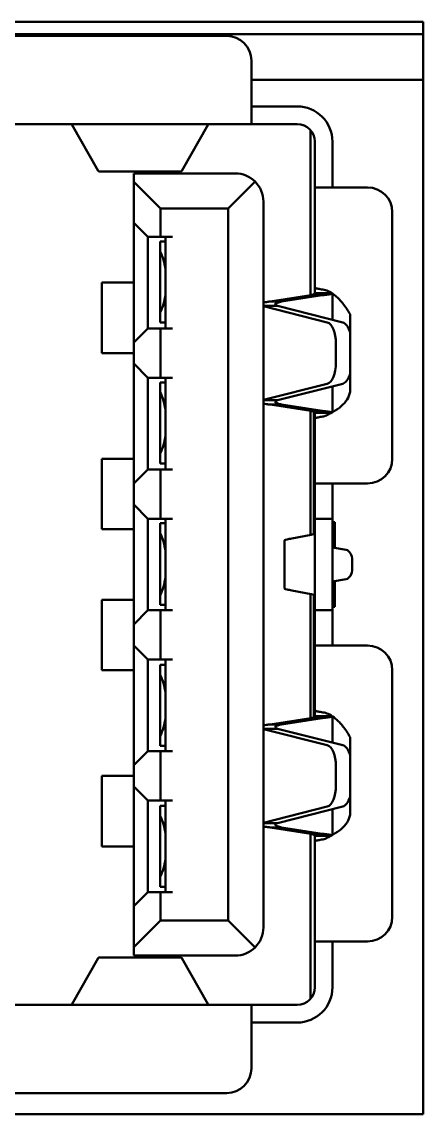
# Model space of a CAD drawing. Header units: millimetres. Extents: x 3412 to 5643, y 891 to 1933.
# Drawn here: x 3697.84 to 3703.54, y 1516.77 to 1532.27 of the extents above; entities that cross this region are included whole.
import ezdxf

# ---------------------------------------------------------------- set-up
doc = ezdxf.new("R2010")
doc.units = ezdxf.units.MM
doc.header["$LTSCALE"] = 1.8
doc.layers.add('외형선(ISO)', color=7, linetype='Continuous', lineweight=50)

msp = doc.modelspace()

# ---------------------------------------------------------------- linework, layer by layer
at = {"layer": '외형선(ISO)'}
for p, q in [((3686.937, 1532.27), (3703.537, 1532.27)), ((3703.537, 1532.27), (3703.537, 1516.77)), ((3689.629, 1532.07), (3700.749, 1532.07)), ((3703.537, 1532.095), (3696.018, 1532.095)), ((3701.099, 1531.72), (3701.099, 1531.32)), ((3701.099, 1531.445), (3703.537, 1531.445)), ((3701.099, 1531.32), (3701.099, 1530.82)), ((3701.099, 1531.07), (3701.749, 1531.07)), ((3696.569, 1530.82), (3701.099, 1530.82)), ((3698.926, 1530.156), (3698.55, 1530.812)), ((3700.488, 1530.812), (3700.111, 1530.156)), ((3701.099, 1530.82), (3701.749, 1530.82)), ((3701.939, 1530.732), (3701.939, 1528.389)), ((3701.999, 1530.57), (3701.999, 1529.92)), ((3702.249, 1530.57), (3702.249, 1529.92)), ((3698.934, 1530.147), (3700.103, 1530.147)), ((3699.429, 1530.12), (3699.429, 1530)), ((3700.869, 1530.12), (3699.429, 1530.12)), ((3699.429, 1530), (3699.429, 1529.42)), ((3699.809, 1529.62), (3699.429, 1530)), ((3700.769, 1529.62), (3701.152, 1530.003)), ((3701.999, 1528.502), (3701.999, 1529.92)), ((3702.499, 1529.92), (3701.999, 1529.92)), ((3702.749, 1529.92), (3702.499, 1529.92)), ((3701.269, 1519.42), (3701.269, 1529.72)), ((3699.809, 1529.62), (3700.769, 1529.62)), ((3699.809, 1529.22), (3699.809, 1529.62)), ((3700.769, 1529.62), (3700.769, 1519.52)), ((3703.099, 1526.07), (3703.099, 1529.57)), ((3699.429, 1529.42), (3699.429, 1527.72)), ((3699.429, 1529.42), (3699.629, 1529.22)), ((3699.629, 1527.92), (3699.629, 1529.22)), ((3699.629, 1529.22), (3699.809, 1529.22)), ((3699.804, 1529.154), (3699.879, 1529.154)), ((3699.804, 1529.012), (3699.804, 1529.154)), ((3699.809, 1529.22), (3699.979, 1529.22)), ((3699.879, 1527.92), (3699.879, 1529.22)), ((3699.804, 1529.012), (3699.804, 1528.146)), ((3699.12, 1528.57), (3698.977, 1528.57)), ((3698.977, 1528.57), (3698.977, 1527.57)), ((3699.12, 1528.57), (3699.429, 1528.57)), ((3701.999, 1528.502), (3701.999, 1528.419)), ((3701.945, 1528.39), (3701.367, 1528.301)), ((3701.367, 1528.301), (3701.447, 1528.301)), ((3701.447, 1528.301), (3701.528, 1528.301)), ((3701.528, 1528.301), (3702.106, 1528.39)), ((3702.025, 1528.39), (3701.945, 1528.39)), ((3701.999, 1528.419), (3702.124, 1528.419)), ((3702.106, 1528.39), (3702.025, 1528.39)), ((3702.124, 1528.419), (3702.244, 1528.419)), ((3702.249, 1528.416), (3702.249, 1528.042)), ((3699.804, 1528.004), (3699.804, 1528.146)), ((3701.357, 1528.24), (3701.269, 1528.24)), ((3701.269, 1528.235), (3702.176, 1528.005)), ((3701.468, 1528.24), (3701.357, 1528.24)), ((3702.397, 1528.005), (3701.468, 1528.24)), ((3699.879, 1528.004), (3699.804, 1528.004)), ((3702.499, 1528.121), (3702.499, 1527.019)), ((3699.629, 1527.92), (3699.429, 1527.72)), ((3699.809, 1527.92), (3699.629, 1527.92)), ((3699.809, 1527.92), (3699.979, 1527.92)), ((3699.809, 1527.22), (3699.809, 1527.92)), ((3699.429, 1527.72), (3699.429, 1527.42)), ((3702.3, 1527.433), (3702.3, 1527.707)), ((3698.977, 1527.57), (3699.12, 1527.57)), ((3699.12, 1527.57), (3699.429, 1527.57)), ((3699.429, 1527.42), (3699.429, 1525.72)), ((3699.429, 1527.42), (3699.629, 1527.22)), ((3699.629, 1525.92), (3699.629, 1527.22)), ((3699.629, 1527.22), (3699.809, 1527.22)), ((3699.809, 1527.22), (3699.979, 1527.22)), ((3699.879, 1525.92), (3699.879, 1527.22)), ((3699.804, 1527.012), (3699.804, 1527.154)), ((3699.804, 1527.154), (3699.879, 1527.154)), ((3702.176, 1527.135), (3701.269, 1526.905)), ((3701.468, 1526.9), (3702.397, 1527.135)), ((3702.249, 1527.097), (3702.249, 1526.73)), ((3699.804, 1527.012), (3699.804, 1526.146)), ((3701.269, 1526.9), (3701.357, 1526.9)), ((3701.357, 1526.9), (3701.468, 1526.9)), ((3701.447, 1526.839), (3701.367, 1526.839)), ((3701.367, 1526.839), (3701.945, 1526.749)), ((3701.528, 1526.839), (3701.447, 1526.839)), ((3702.106, 1526.749), (3701.528, 1526.839)), ((3701.939, 1526.75), (3701.939, 1524.988)), ((3701.945, 1526.749), (3702.025, 1526.749)), ((3701.985, 1526.735), (3701.985, 1525.003)), ((3701.999, 1526.721), (3701.999, 1526.638)), ((3702.124, 1526.721), (3701.999, 1526.721)), ((3701.999, 1525.72), (3701.999, 1526.638)), ((3702.025, 1526.749), (3702.106, 1526.749)), ((3702.231, 1526.721), (3702.124, 1526.721)), ((3699.804, 1526.004), (3699.804, 1526.146)), ((3699.12, 1526.07), (3698.977, 1526.07)), ((3698.977, 1526.07), (3698.977, 1525.07)), ((3699.429, 1526.07), (3699.12, 1526.07)), ((3699.879, 1526.004), (3699.804, 1526.004)), ((3699.629, 1525.92), (3699.429, 1525.72)), ((3699.809, 1525.92), (3699.629, 1525.92)), ((3699.809, 1525.92), (3699.979, 1525.92)), ((3699.809, 1525.22), (3699.809, 1525.92)), ((3699.429, 1525.72), (3699.429, 1525.42)), ((3701.999, 1525.72), (3701.999, 1525.57)), ((3701.999, 1525.72), (3702.499, 1525.72)), ((3702.249, 1525.57), (3702.249, 1525.72)), ((3702.749, 1525.72), (3702.499, 1525.72)), ((3701.999, 1525.57), (3701.999, 1525.37)), ((3702.249, 1525.37), (3702.249, 1525.57)), ((3699.429, 1525.42), (3699.429, 1523.72)), ((3699.429, 1525.42), (3699.629, 1525.22)), ((3701.999, 1525.37), (3701.999, 1525.22)), ((3702.249, 1525.22), (3702.249, 1525.37)), ((3699.629, 1523.92), (3699.629, 1525.22)), ((3699.629, 1525.22), (3699.809, 1525.22)), ((3699.809, 1525.22), (3699.979, 1525.22)), ((3699.879, 1523.92), (3699.879, 1525.22)), ((3701.999, 1525.22), (3701.999, 1523.92)), ((3702.249, 1525.22), (3701.999, 1525.22)), ((3702.249, 1523.92), (3702.249, 1525.22)), ((3698.977, 1525.07), (3699.12, 1525.07)), ((3699.12, 1525.07), (3699.429, 1525.07)), ((3699.804, 1525.154), (3699.879, 1525.154)), ((3699.804, 1525.012), (3699.804, 1525.154)), ((3701.999, 1525.17), (3701.985, 1525.17)), ((3702.285, 1525.17), (3702.249, 1525.17)), ((3702.285, 1525.17), (3702.285, 1524.806)), ((3699.804, 1525.012), (3699.804, 1524.137)), ((3701.569, 1524.909), (3701.569, 1524.23)), ((3701.675, 1524.938), (3701.946, 1524.989)), ((3702.249, 1524.812), (3702.444, 1524.777)), ((3702.529, 1524.511), (3702.529, 1524.628)), ((3702.444, 1524.362), (3702.249, 1524.327)), ((3702.285, 1524.334), (3702.285, 1523.97)), ((3699.804, 1523.995), (3699.804, 1524.137)), ((3701.946, 1524.151), (3701.675, 1524.202)), ((3701.939, 1524.152), (3701.939, 1522.389)), ((3701.985, 1524.137), (3701.985, 1522.405)), ((3699.12, 1524.07), (3698.977, 1524.07)), ((3698.977, 1524.07), (3698.977, 1523.07)), ((3699.12, 1524.07), (3699.429, 1524.07)), ((3699.879, 1523.995), (3699.804, 1523.995)), ((3701.985, 1523.97), (3701.999, 1523.97)), ((3702.249, 1523.97), (3702.285, 1523.97)), ((3699.629, 1523.92), (3699.429, 1523.72)), ((3699.809, 1523.92), (3699.629, 1523.92)), ((3699.809, 1523.92), (3699.979, 1523.92)), ((3699.809, 1523.22), (3699.809, 1523.92)), ((3701.999, 1523.92), (3701.999, 1523.77)), ((3702.249, 1523.92), (3701.999, 1523.92)), ((3702.249, 1523.77), (3702.249, 1523.92)), ((3699.429, 1523.72), (3699.429, 1523.42)), ((3701.999, 1523.77), (3701.999, 1523.57)), ((3702.249, 1523.57), (3702.249, 1523.77)), ((3701.999, 1523.57), (3701.999, 1523.42)), ((3702.249, 1523.42), (3702.249, 1523.57)), ((3699.429, 1523.42), (3699.429, 1521.72)), ((3699.429, 1523.42), (3699.629, 1523.22)), ((3701.999, 1522.502), (3701.999, 1523.42)), ((3702.499, 1523.42), (3701.999, 1523.42)), ((3702.749, 1523.42), (3702.499, 1523.42)), ((3699.629, 1521.92), (3699.629, 1523.22)), ((3699.629, 1523.22), (3699.809, 1523.22)), ((3699.809, 1523.22), (3699.979, 1523.22)), ((3699.879, 1521.92), (3699.879, 1523.22)), ((3698.977, 1523.07), (3699.12, 1523.07)), ((3699.429, 1523.07), (3699.12, 1523.07)), ((3699.804, 1523.145), (3699.879, 1523.145)), ((3699.804, 1523.003), (3699.804, 1523.145)), ((3703.099, 1519.57), (3703.099, 1523.07)), ((3699.804, 1523.003), (3699.804, 1522.137)), ((3701.999, 1522.502), (3701.999, 1522.419)), ((3701.999, 1522.419), (3702.124, 1522.419)), ((3702.124, 1522.419), (3702.244, 1522.419)), ((3702.249, 1522.416), (3702.249, 1522.042)), ((3701.945, 1522.39), (3701.367, 1522.301)), ((3701.367, 1522.301), (3701.447, 1522.301)), ((3701.447, 1522.301), (3701.528, 1522.301)), ((3701.528, 1522.301), (3702.106, 1522.39)), ((3702.025, 1522.39), (3701.945, 1522.39)), ((3702.106, 1522.39), (3702.025, 1522.39)), ((3699.804, 1521.995), (3699.804, 1522.137)), ((3701.357, 1522.24), (3701.269, 1522.24)), ((3701.269, 1522.235), (3702.176, 1522.005)), ((3701.468, 1522.24), (3701.357, 1522.24)), ((3702.397, 1522.005), (3701.468, 1522.24)), ((3702.499, 1522.121), (3702.499, 1521.019)), ((3699.879, 1521.995), (3699.804, 1521.995)), ((3699.629, 1521.92), (3699.429, 1521.72)), ((3699.809, 1521.92), (3699.629, 1521.92)), ((3699.809, 1521.92), (3699.979, 1521.92)), ((3699.809, 1521.22), (3699.809, 1521.92)), ((3699.429, 1521.72), (3699.429, 1521.42)), ((3702.3, 1521.433), (3702.3, 1521.707)), ((3699.12, 1521.57), (3698.977, 1521.57)), ((3698.977, 1521.57), (3698.977, 1520.57)), ((3699.429, 1521.57), (3699.12, 1521.57)), ((3699.429, 1521.42), (3699.629, 1521.22)), ((3699.429, 1521.42), (3699.429, 1519.72)), ((3699.629, 1519.92), (3699.629, 1521.22)), ((3699.629, 1521.22), (3699.809, 1521.22)), ((3699.809, 1521.22), (3699.979, 1521.22)), ((3699.879, 1519.92), (3699.879, 1521.22)), ((3699.804, 1521.003), (3699.804, 1521.145)), ((3699.804, 1521.145), (3699.879, 1521.145)), ((3702.176, 1521.135), (3701.269, 1520.905)), ((3701.468, 1520.9), (3702.397, 1521.135)), ((3702.249, 1521.097), (3702.249, 1520.73)), ((3699.804, 1521.003), (3699.804, 1520.137)), ((3701.269, 1520.9), (3701.357, 1520.9)), ((3701.357, 1520.9), (3701.468, 1520.9)), ((3701.447, 1520.839), (3701.367, 1520.839)), ((3701.367, 1520.839), (3701.945, 1520.749)), ((3701.528, 1520.839), (3701.447, 1520.839)), ((3702.106, 1520.749), (3701.528, 1520.839)), ((3701.939, 1520.75), (3701.939, 1518.407)), ((3701.945, 1520.749), (3702.025, 1520.749)), ((3701.999, 1520.721), (3701.999, 1520.638)), ((3702.124, 1520.721), (3701.999, 1520.721)), ((3702.025, 1520.749), (3702.106, 1520.749)), ((3702.231, 1520.721), (3702.124, 1520.721)), ((3698.977, 1520.57), (3699.12, 1520.57)), ((3699.429, 1520.57), (3699.12, 1520.57)), ((3701.999, 1519.22), (3701.999, 1520.638)), ((3699.804, 1519.995), (3699.804, 1520.137)), ((3699.879, 1519.995), (3699.804, 1519.995)), ((3699.629, 1519.92), (3699.429, 1519.72)), ((3699.809, 1519.92), (3699.629, 1519.92)), ((3699.809, 1519.92), (3699.979, 1519.92)), ((3699.809, 1519.52), (3699.809, 1519.92)), ((3699.429, 1519.72), (3699.429, 1519.14)), ((3699.429, 1519.14), (3699.809, 1519.52)), ((3700.769, 1519.52), (3699.809, 1519.52)), ((3701.152, 1519.137), (3700.769, 1519.52)), ((3701.999, 1519.22), (3701.999, 1518.57)), ((3701.999, 1519.22), (3702.499, 1519.22)), ((3702.249, 1519.22), (3702.249, 1518.57)), ((3702.499, 1519.22), (3702.749, 1519.22)), ((3699.429, 1519.14), (3699.429, 1519.02)), ((3699.429, 1519.02), (3700.869, 1519.02)), ((3698.55, 1518.328), (3698.926, 1518.984)), ((3700.103, 1518.993), (3698.934, 1518.993)), ((3700.111, 1518.984), (3700.488, 1518.328)), ((3701.099, 1518.32), (3696.569, 1518.32)), ((3701.749, 1518.32), (3701.099, 1518.32)), ((3701.099, 1518.32), (3701.099, 1517.82)), ((3701.749, 1518.07), (3701.099, 1518.07)), ((3701.099, 1517.82), (3701.099, 1517.42)), ((3700.749, 1517.07), (3689.629, 1517.07)), ((3703.537, 1516.77), (3686.937, 1516.77))]:
    msp.add_line(p, q, dxfattribs=at)
for centre, radius, start, end in [((3700.749, 1531.72), 0.35, 0, 90), ((3701.749, 1530.57), 0.5, 0, 90), ((3701.749, 1530.57), 0.25, 0, 90), ((3700.869, 1529.72), 0.4, 45, 90), ((3700.869, 1529.72), 0.4, 0, 45), ((3702.749, 1529.57), 0.35, 0, 90), ((3702.749, 1526.07), 0.35, 270, 0), ((3702.749, 1523.07), 0.35, 0, 90), ((3702.749, 1519.57), 0.35, 270, 0), ((3700.869, 1519.42), 0.4, 315, 0), ((3700.869, 1519.42), 0.4, 270, 315), ((3701.749, 1518.57), 0.5, 270, 0), ((3701.749, 1518.57), 0.25, 270, 0), ((3700.749, 1517.42), 0.35, 270, 0)]:
    msp.add_arc(centre, radius, start, end, dxfattribs=at)
for centre, major_axis, ratio, start_param, end_param in [((3698.544, 1530.312), (-0.006, 0.508), 0.123135, 6.108552, 6.281746), ((3700.494, 1530.312), (0.005, 0.508), 0.123273, 0.001243, 0.174436), ((3699.618, 1528.654), (0, -0.5), 0.533333, 1.774023, 2.368755), ((3699.618, 1528.504), (0, -0.5), 0.533333, 0.772838, 1.36757), ((3702.159, 1527.707), (0, 0.3), 0.469472, 4.712389, 6.164904), ((3702.38, 1527.707), (0, 0.3), 0.469472, 5.283255, 6.164904), ((3702.159, 1527.433), (0, -0.3), 0.469472, 0.118281, 1.570796), ((3702.38, 1527.433), (0, -0.3), 0.469472, 0.118281, 0.99993), ((3699.618, 1526.654), (0, -0.5), 0.533333, 1.774023, 2.368755), ((3699.618, 1526.504), (0, -0.5), 0.533333, 0.772838, 1.36757), ((3699.618, 1524.654), (0, -0.5), 0.533333, 1.774023, 2.368755), ((3702.433, 1524.628), (0, 0.15), 0.642788, 4.712389, 6.168348), ((3702.433, 1524.511), (0, -0.15), 0.642788, 0.114838, 1.570797), ((3699.618, 1524.495), (0, -0.5), 0.533333, 0.772838, 1.36757), ((3699.618, 1522.645), (0, -0.5), 0.533333, 1.774023, 2.368755), ((3699.618, 1522.495), (0, -0.5), 0.533333, 0.772838, 1.36757), ((3702.159, 1521.707), (0, 0.3), 0.469472, 4.712389, 6.164904), ((3702.38, 1521.707), (0, 0.3), 0.469472, 5.283255, 6.164904), ((3702.159, 1521.433), (0, -0.3), 0.469472, 0.118281, 1.570796), ((3702.38, 1521.433), (0, -0.3), 0.469472, 0.118281, 0.99993), ((3699.618, 1520.645), (0, -0.5), 0.533333, 1.774023, 2.368755), ((3699.618, 1520.495), (0, -0.5), 0.533333, 0.772838, 1.36757), ((3698.544, 1518.828), (-0.006, -0.508), 0.123135, 0.00144, 0.174633), ((3700.494, 1518.828), (0.005, -0.508), 0.123273, 6.108749, 6.281942)]:
    msp.add_ellipse(centre, major_axis=major_axis, ratio=ratio, start_param=start_param, end_param=end_param, dxfattribs=at)
for points in [[(3698.934, 1530.147), (3698.932, 1530.147), (3698.929, 1530.15), (3698.926, 1530.156)], [(3700.111, 1530.156), (3700.109, 1530.15), (3700.106, 1530.147), (3700.103, 1530.147)], [(3698.926, 1518.984), (3698.929, 1518.99), (3698.932, 1518.993), (3698.934, 1518.993)], [(3700.103, 1518.993), (3700.106, 1518.993), (3700.109, 1518.99), (3700.111, 1518.984)]]:
    msp.add_open_spline(points, degree=3, dxfattribs=at)
for points, knots in [([(3702.132, 1528.469), (3702.104, 1528.472), (3702.079, 1528.476), (3702.06, 1528.48), (3702.04, 1528.483), (3702.024, 1528.487), (3702.014, 1528.491), (3702.004, 1528.494), (3701.999, 1528.498), (3701.999, 1528.502)], [0, 0, 0, 0, 0.333333, 0.333333, 0.333333, 0.666667, 0.666667, 0.666667, 1, 1, 1, 1]), ([(3702.499, 1528.121), (3702.469, 1528.174), (3702.436, 1528.225), (3702.367, 1528.313), (3702.331, 1528.35), (3702.266, 1528.404), (3702.238, 1528.424), (3702.183, 1528.454), (3702.156, 1528.463), (3702.132, 1528.469)], [-0.05580693, -0.05580693, -0.05580693, -0.05580693, -0.03771766, -0.03771766, -0.02220883, -0.02220883, -0.01086022, -0.01086022, -0.000001, -0.000001, -0.000001, -0.000001]), ([(3701.367, 1528.301), (3701.348, 1528.299), (3701.33, 1528.296), (3701.297, 1528.292), (3701.282, 1528.29), (3701.269, 1528.288)], [-0.06848724, -0.06848724, -0.06848724, -0.06848724, -0.06100656, -0.06100656, -0.05351512, -0.05351512, -0.05351512, -0.05351512]), ([(3701.528, 1528.301), (3701.506, 1528.296), (3701.488, 1528.291), (3701.459, 1528.281), (3701.449, 1528.276), (3701.438, 1528.266), (3701.437, 1528.26), (3701.445, 1528.25), (3701.454, 1528.245), (3701.468, 1528.24)], [-0.03465356, -0.03465356, -0.03465356, -0.03465356, -0.02602396, -0.02602396, -0.01741129, -0.01741129, -0.00871435, -0.00871435, 0, 0, 0, 0]), ([(3701.945, 1528.39), (3701.956, 1528.394), (3701.966, 1528.397), (3701.974, 1528.4), (3701.982, 1528.403), (3701.988, 1528.406), (3701.992, 1528.409), (3701.997, 1528.413), (3701.999, 1528.416), (3701.999, 1528.419)], [0, 0, 0, 0, 0.333333, 0.333333, 0.333333, 0.666667, 0.666667, 0.666667, 1, 1, 1, 1]), ([(3702.106, 1528.39), (3702.136, 1528.394), (3702.162, 1528.397), (3702.183, 1528.4), (3702.204, 1528.403), (3702.221, 1528.406), (3702.232, 1528.409), (3702.24, 1528.412), (3702.245, 1528.414), (3702.247, 1528.416)], [0, 0, 0, 0, 0.3333333, 0.3333333, 0.3333333, 0.6666667, 0.6666667, 0.6666667, 0.909092, 0.909092, 0.909092, 0.909092]), ([(3702.132, 1526.671), (3702.152, 1526.681), (3702.173, 1526.691), (3702.217, 1526.713), (3702.238, 1526.724), (3702.301, 1526.761), (3702.341, 1526.787), (3702.408, 1526.845), (3702.436, 1526.876), (3702.478, 1526.944), (3702.492, 1526.98), (3702.499, 1527.019)], [-0.05025133, -0.05025133, -0.05025133, -0.05025133, -0.043033, -0.043033, -0.03644017, -0.03644017, -0.02406757, -0.02406757, -0.01182026, -0.01182026, -0.00000378, -0.00000378, -0.00000378, -0.00000378]), ([(3701.269, 1526.852), (3701.282, 1526.85), (3701.297, 1526.848), (3701.33, 1526.843), (3701.348, 1526.841), (3701.367, 1526.839)], [-0.01495684, -0.01495684, -0.01495684, -0.01495684, -0.00748177, -0.00748177, -0.000001, -0.000001, -0.000001, -0.000001]), ([(3701.468, 1526.9), (3701.454, 1526.895), (3701.445, 1526.89), (3701.437, 1526.88), (3701.438, 1526.875), (3701.448, 1526.864), (3701.458, 1526.859), (3701.487, 1526.849), (3701.506, 1526.844), (3701.528, 1526.839)], [-0.03465457, -0.03465457, -0.03465457, -0.03465457, -0.02602556, -0.02602556, -0.0174123, -0.0174123, -0.00871477, -0.00871477, -0.000001, -0.000001, -0.000001, -0.000001]), ([(3701.999, 1526.721), (3701.999, 1526.724), (3701.997, 1526.727), (3701.992, 1526.73), (3701.988, 1526.733), (3701.982, 1526.737), (3701.974, 1526.74), (3701.966, 1526.743), (3701.956, 1526.746), (3701.945, 1526.749)], [0, 0, 0, 0, 0.333333, 0.333333, 0.333333, 0.666667, 0.666667, 0.666667, 1, 1, 1, 1]), ([(3701.999, 1526.638), (3701.999, 1526.642), (3702.004, 1526.645), (3702.014, 1526.649), (3702.024, 1526.653), (3702.04, 1526.656), (3702.06, 1526.66), (3702.079, 1526.664), (3702.104, 1526.668), (3702.132, 1526.671)], [0, 0, 0, 0, 0.333333, 0.333333, 0.333333, 0.666667, 0.666667, 0.666667, 1, 1, 1, 1]), ([(3702.242, 1526.727), (3702.239, 1526.728), (3702.236, 1526.729), (3702.232, 1526.73), (3702.221, 1526.734), (3702.204, 1526.737), (3702.183, 1526.74), (3702.162, 1526.743), (3702.136, 1526.746), (3702.106, 1526.749)], [0.2088689, 0.2088689, 0.2088689, 0.2088689, 0.3333333, 0.3333333, 0.3333333, 0.6666667, 0.6666667, 0.6666667, 1, 1, 1, 1]), ([(3701.569, 1524.909), (3701.569, 1524.911), (3701.57, 1524.913), (3701.572, 1524.914), (3701.578, 1524.918), (3701.589, 1524.922), (3701.606, 1524.926), (3701.624, 1524.93), (3701.647, 1524.934), (3701.675, 1524.938)], [0.5127511, 0.5127511, 0.5127511, 0.5127511, 0.6, 0.6, 0.6, 0.8, 0.8, 0.8, 1, 1, 1, 1]), ([(3701.999, 1525.018), (3701.999, 1525.014), (3701.997, 1525.011), (3701.993, 1525.008), (3701.989, 1525.005), (3701.983, 1525.002), (3701.975, 1524.998), (3701.967, 1524.995), (3701.957, 1524.992), (3701.946, 1524.989)], [0, 0, 0, 0, 0.333333, 0.333333, 0.333333, 0.666667, 0.666667, 0.666667, 1, 1, 1, 1]), ([(3701.675, 1524.202), (3701.647, 1524.206), (3701.624, 1524.21), (3701.606, 1524.214), (3701.589, 1524.217), (3701.577, 1524.221), (3701.572, 1524.225), (3701.57, 1524.227), (3701.569, 1524.229), (3701.569, 1524.23)], [0, 0, 0, 0, 0.2, 0.2, 0.2, 0.4, 0.4, 0.4, 0.4871027, 0.4871027, 0.4871027, 0.4871027]), ([(3701.946, 1524.151), (3701.957, 1524.148), (3701.967, 1524.145), (3701.975, 1524.141), (3701.983, 1524.138), (3701.989, 1524.135), (3701.993, 1524.132), (3701.997, 1524.129), (3701.999, 1524.125), (3701.999, 1524.122)], [0, 0, 0, 0, 0.333333, 0.333333, 0.333333, 0.666667, 0.666667, 0.666667, 1, 1, 1, 1]), ([(3701.945, 1522.39), (3701.956, 1522.394), (3701.966, 1522.397), (3701.974, 1522.4), (3701.982, 1522.403), (3701.988, 1522.406), (3701.992, 1522.409), (3701.997, 1522.413), (3701.999, 1522.416), (3701.999, 1522.419)], [0, 0, 0, 0, 0.333333, 0.333333, 0.333333, 0.666667, 0.666667, 0.666667, 1, 1, 1, 1]), ([(3702.132, 1522.469), (3702.104, 1522.472), (3702.079, 1522.476), (3702.06, 1522.48), (3702.04, 1522.483), (3702.024, 1522.487), (3702.014, 1522.491), (3702.004, 1522.494), (3701.999, 1522.498), (3701.999, 1522.502)], [0, 0, 0, 0, 0.333333, 0.333333, 0.333333, 0.666667, 0.666667, 0.666667, 1, 1, 1, 1]), ([(3702.106, 1522.39), (3702.136, 1522.394), (3702.162, 1522.397), (3702.183, 1522.4), (3702.204, 1522.403), (3702.221, 1522.406), (3702.232, 1522.409), (3702.24, 1522.412), (3702.245, 1522.414), (3702.247, 1522.416)], [0, 0, 0, 0, 0.3333333, 0.3333333, 0.3333333, 0.6666667, 0.6666667, 0.6666667, 0.909092, 0.909092, 0.909092, 0.909092]), ([(3702.499, 1522.121), (3702.469, 1522.174), (3702.436, 1522.225), (3702.367, 1522.313), (3702.331, 1522.35), (3702.266, 1522.404), (3702.238, 1522.424), (3702.183, 1522.454), (3702.156, 1522.463), (3702.132, 1522.469)], [-0.05580737, -0.05580737, -0.05580737, -0.05580737, -0.03771766, -0.03771766, -0.02220883, -0.02220883, -0.01086022, -0.01086022, -0.000001, -0.000001, -0.000001, -0.000001]), ([(3701.367, 1522.301), (3701.348, 1522.299), (3701.33, 1522.296), (3701.297, 1522.292), (3701.282, 1522.29), (3701.269, 1522.288)], [-0.06848725, -0.06848725, -0.06848725, -0.06848725, -0.06100656, -0.06100656, -0.05351512, -0.05351512, -0.05351512, -0.05351512]), ([(3701.528, 1522.301), (3701.506, 1522.296), (3701.488, 1522.291), (3701.459, 1522.281), (3701.449, 1522.276), (3701.438, 1522.266), (3701.437, 1522.26), (3701.445, 1522.25), (3701.454, 1522.245), (3701.468, 1522.24)], [-0.03465356, -0.03465356, -0.03465356, -0.03465356, -0.02602396, -0.02602396, -0.01741129, -0.01741129, -0.00871435, -0.00871435, 0, 0, 0, 0]), ([(3702.132, 1520.671), (3702.152, 1520.681), (3702.173, 1520.691), (3702.217, 1520.713), (3702.238, 1520.724), (3702.301, 1520.761), (3702.341, 1520.787), (3702.408, 1520.845), (3702.436, 1520.876), (3702.478, 1520.944), (3702.492, 1520.98), (3702.499, 1521.019)], [-0.05025121, -0.05025121, -0.05025121, -0.05025121, -0.04303289, -0.04303289, -0.03644008, -0.03644008, -0.02406752, -0.02406752, -0.01182025, -0.01182025, -0.00000378, -0.00000378, -0.00000378, -0.00000378]), ([(3701.468, 1520.9), (3701.454, 1520.895), (3701.445, 1520.89), (3701.437, 1520.88), (3701.438, 1520.875), (3701.448, 1520.864), (3701.458, 1520.859), (3701.487, 1520.849), (3701.506, 1520.844), (3701.528, 1520.839)], [-0.03465457, -0.03465457, -0.03465457, -0.03465457, -0.02602556, -0.02602556, -0.0174123, -0.0174123, -0.00871477, -0.00871477, -0.000001, -0.000001, -0.000001, -0.000001]), ([(3701.269, 1520.852), (3701.282, 1520.85), (3701.297, 1520.848), (3701.33, 1520.843), (3701.348, 1520.841), (3701.367, 1520.839)], [-0.01495684, -0.01495684, -0.01495684, -0.01495684, -0.00748177, -0.00748177, -0.000001, -0.000001, -0.000001, -0.000001]), ([(3701.999, 1520.721), (3701.999, 1520.724), (3701.997, 1520.727), (3701.992, 1520.73), (3701.988, 1520.733), (3701.982, 1520.737), (3701.974, 1520.74), (3701.966, 1520.743), (3701.956, 1520.746), (3701.945, 1520.749)], [0, 0, 0, 0, 0.333333, 0.333333, 0.333333, 0.666667, 0.666667, 0.666667, 1, 1, 1, 1]), ([(3702.242, 1520.727), (3702.239, 1520.728), (3702.236, 1520.729), (3702.232, 1520.73), (3702.221, 1520.734), (3702.204, 1520.737), (3702.183, 1520.74), (3702.162, 1520.743), (3702.136, 1520.746), (3702.106, 1520.749)], [0.2088689, 0.2088689, 0.2088689, 0.2088689, 0.3333333, 0.3333333, 0.3333333, 0.6666667, 0.6666667, 0.6666667, 1, 1, 1, 1]), ([(3701.999, 1520.638), (3701.999, 1520.642), (3702.004, 1520.645), (3702.014, 1520.649), (3702.024, 1520.653), (3702.04, 1520.656), (3702.06, 1520.66), (3702.079, 1520.664), (3702.104, 1520.668), (3702.132, 1520.671)], [0, 0, 0, 0, 0.333333, 0.333333, 0.333333, 0.666667, 0.666667, 0.666667, 1, 1, 1, 1])]:
    msp.add_open_spline(points, degree=3, knots=knots, dxfattribs=at)

doc.saveas('drawing.dxf')
